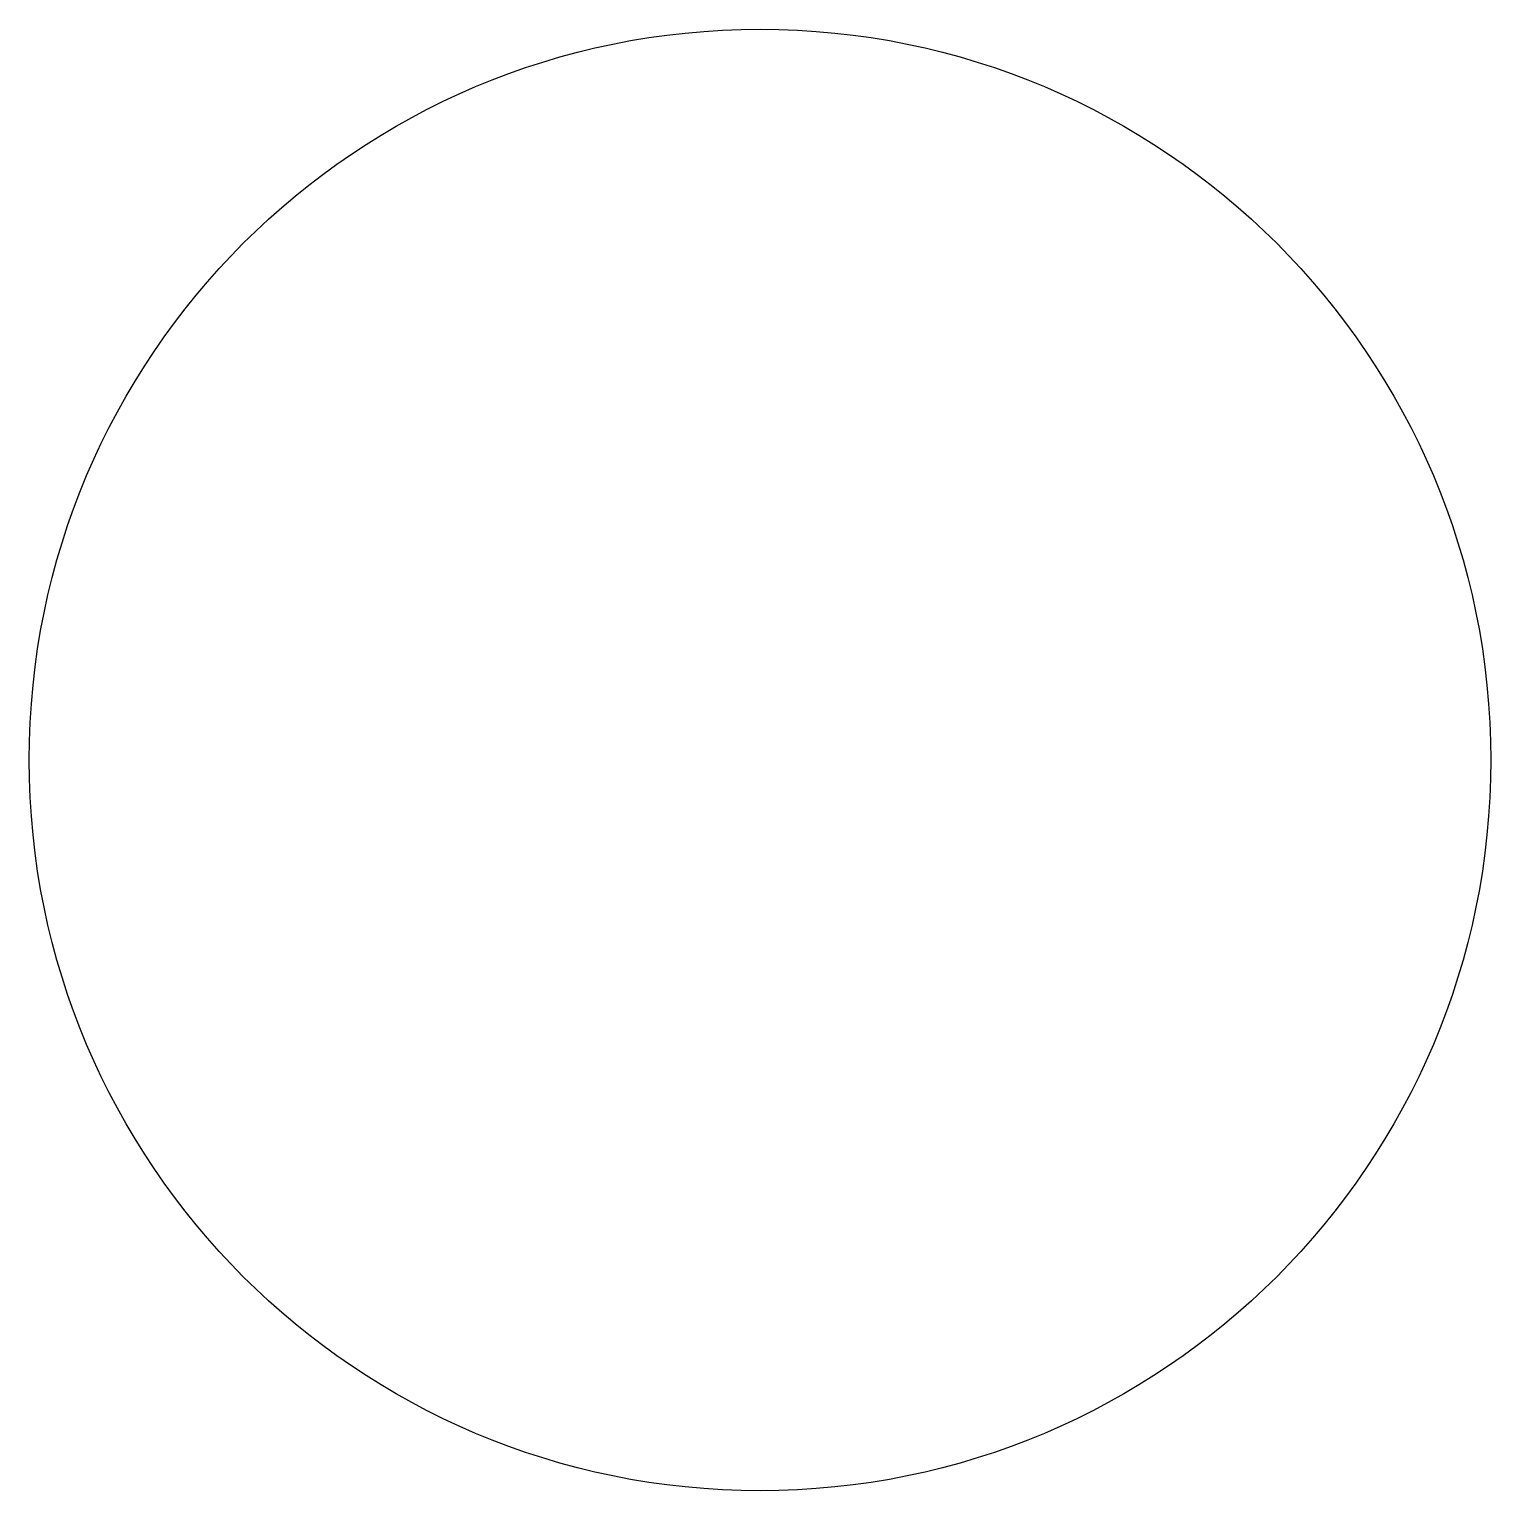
# Model space of a CAD drawing. Extents: x 9.5 to 15.5, y -10.25 to -4.25.
import ezdxf

# ---------------------------------------------------------------- set-up
doc = ezdxf.new("R2010")
doc.units = 0

msp = doc.modelspace()

# ---------------------------------------------------------------- linework, layer by layer
at = {"layer": 'WALL', "color": 3}
msp.add_circle((12.5, -7.25), 3, dxfattribs=at)

doc.saveas('drawing.dxf')
